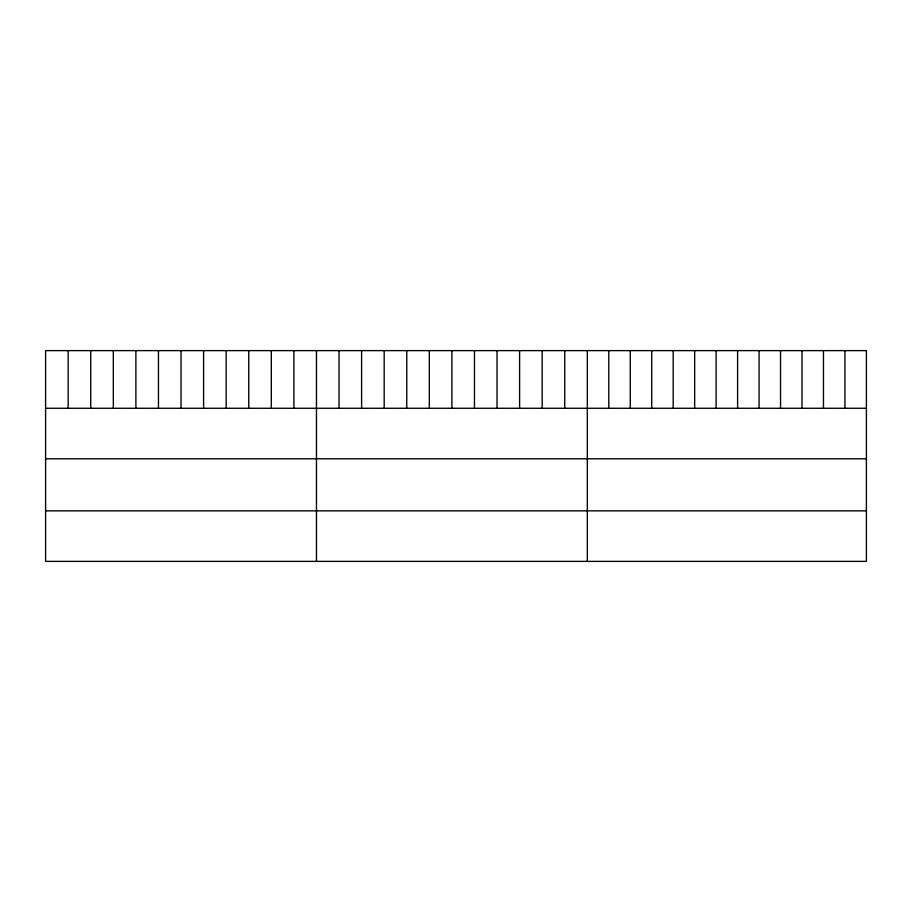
<?xml version="1.0" encoding="UTF-8"?>
<svg xmlns="http://www.w3.org/2000/svg" width="912" height="912" viewBox="0 0 912 912"><rect width="100%" height="100%" fill="white"/><g stroke="black" fill="none" stroke-linecap="round" stroke-linejoin="round"><path stroke-width="1.37" d="M45.6 408.268L866.4 408.268M45.6 458.793L866.4 458.793M45.6 510.857L866.4 510.857M844.934 350.618L844.934 408.268M823.468 350.618L823.468 408.268M802.001 350.618L802.001 408.268M780.535 350.618L780.535 408.268M759.069 350.618L759.069 408.268M737.603 350.618L737.603 408.268M716.125 350.618L716.125 408.268M694.659 350.618L694.659 408.268M673.193 350.618L673.193 408.268M651.727 350.618L651.727 408.268M630.26 350.618L630.26 408.268M608.794 350.618L608.794 408.268M587.328 350.618L587.328 561.382M564.756 350.618L564.756 408.268M542.184 350.618L542.184 408.268M519.612 350.618L519.612 408.268M497.04 350.618L497.04 408.268M474.468 350.618L474.468 408.268M451.896 350.618L451.896 408.268M429.324 350.618L429.324 408.268M406.752 350.618L406.752 408.268M384.18 350.618L384.18 408.268M361.608 350.618L361.608 408.268M339.036 350.618L339.036 408.268M316.464 350.618L316.464 561.382M293.892 350.618L293.892 408.268M271.32 350.618L271.32 408.268M248.748 350.618L248.748 408.268M226.176 350.618L226.176 408.268M203.604 350.618L203.604 408.268M181.032 350.618L181.032 408.268M158.46 350.618L158.46 408.268M135.888 350.618L135.888 408.268M113.316 350.618L113.316 408.268M90.744 350.618L90.744 408.268M68.172 350.618L68.172 408.268M866.4 350.618L45.6 350.618L45.6 561.382L866.4 561.382L866.4 350.618"/></g></svg>
